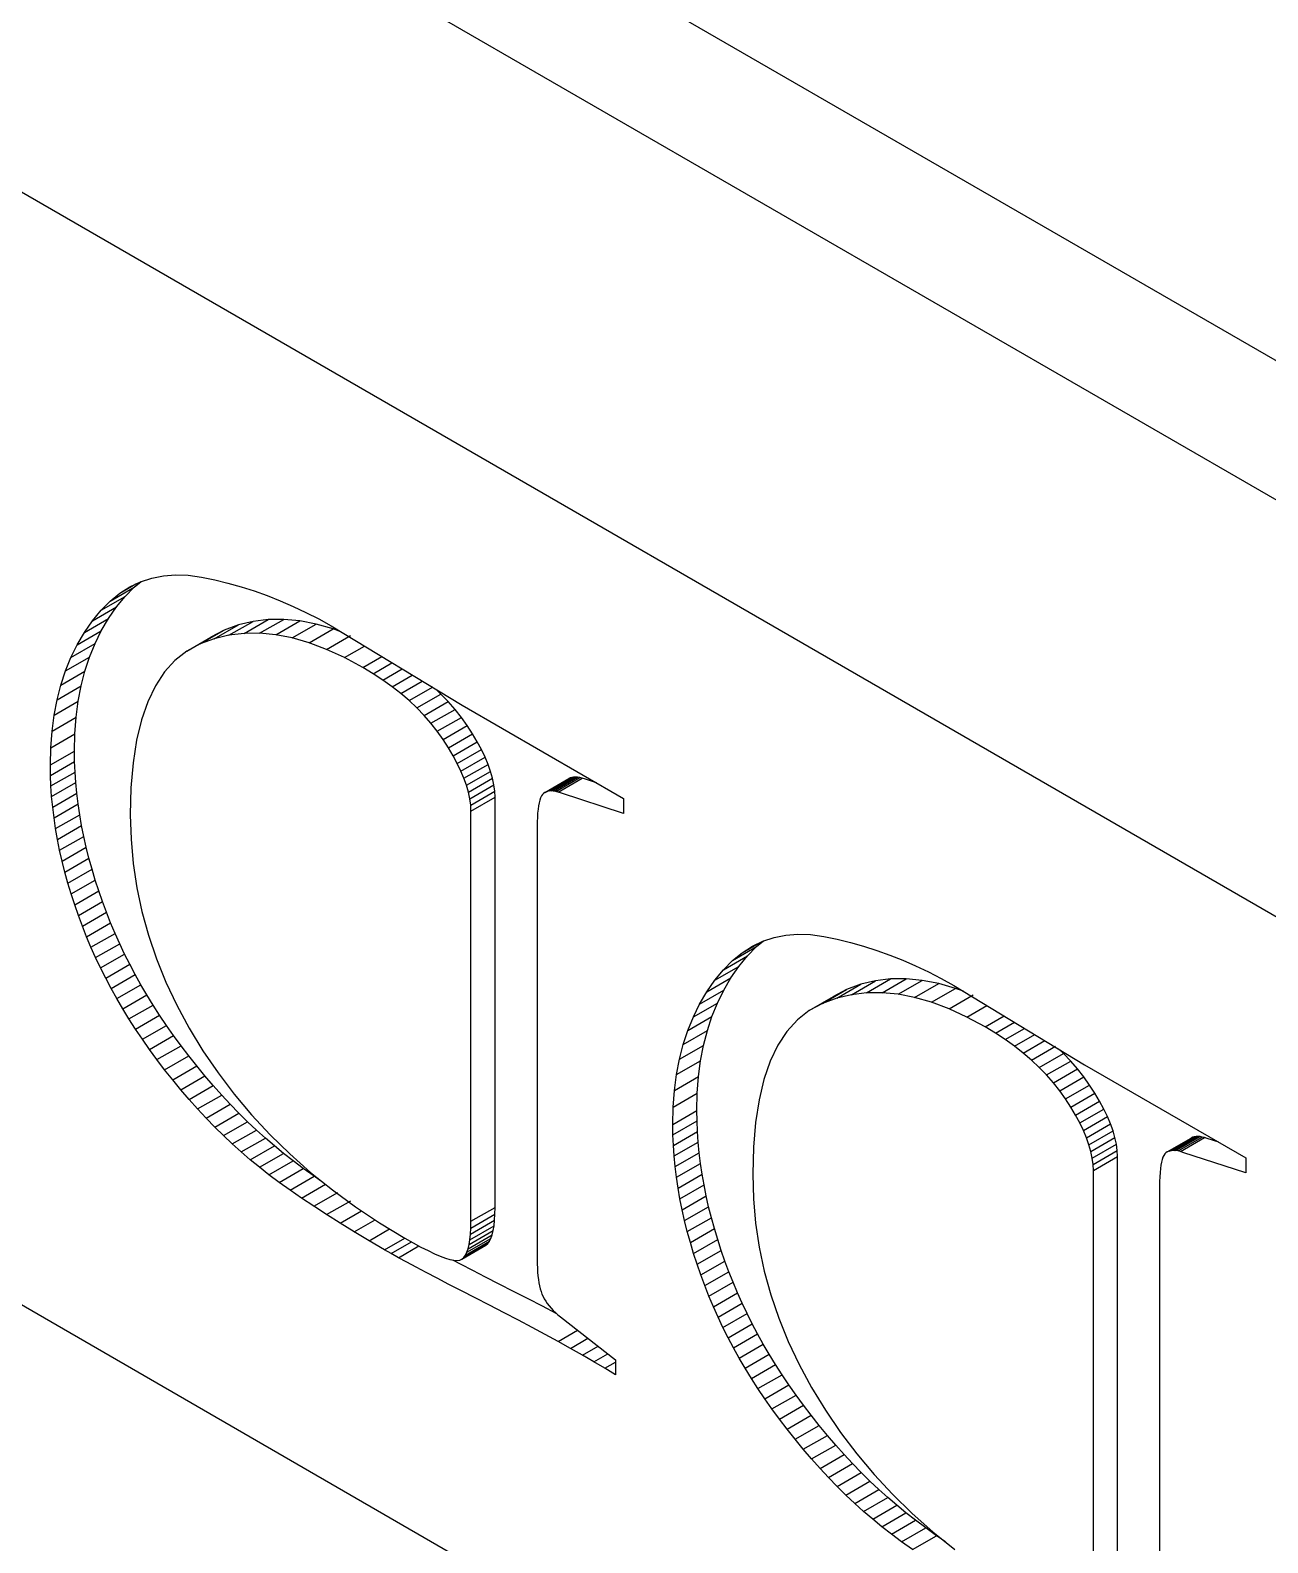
# Model space of a CAD drawing. Header units: millimetres. Extents: x -70 to 70, y -99 to 99.
# Drawn here: x 33.29 to 36.924, y -42.772 to -38.332 of the extents above; entities that cross this region are included whole.
import ezdxf

# ---------------------------------------------------------------- set-up
doc = ezdxf.new("R2010")
doc.units = ezdxf.units.MM
doc.layers.add('粗实线层', color=7, linetype='Continuous', lineweight=35)

msp = doc.modelspace()

# ---------------------------------------------------------------- linework, layer by layer
at = {"layer": '粗实线层', "color": 7, "lineweight": -3}
for p, q in [((30.9258, -35.825), (40.1182, -41.1323)), ((40.1182, -41.5405), (31.9865, -36.8457)), ((40.1182, -42.7653), (30.9258, -37.458)), ((33.553, -39.9843), (33.6, -39.9572)), ((33.5828, -39.9654), (33.6141, -39.9505)), ((33.5954, -39.9665), (33.6158, -39.9499)), ((33.6141, -39.9505), (33.6468, -39.9397)), ((33.6468, -39.9397), (33.681, -39.9329)), ((33.681, -39.9329), (33.7167, -39.9302)), ((33.7167, -39.9302), (33.7539, -39.9315)), ((33.7539, -39.9315), (33.7925, -39.9368)), ((33.7925, -39.9368), (33.8317, -39.9449)), ((33.8317, -39.9449), (33.8707, -39.9544)), ((33.8707, -39.9544), (33.9094, -39.9653)), ((33.4979, -40.0344), (33.5686, -39.9936)), ((33.5247, -40.0073), (33.5954, -39.9665)), ((33.5247, -40.0073), (33.553, -39.9843)), ((33.5432, -40.0247), (33.5686, -39.9936)), ((33.553, -39.9843), (33.5828, -39.9654)), ((33.5686, -39.9936), (33.5954, -39.9665)), ((33.9094, -39.9653), (33.948, -39.9776)), ((33.948, -39.9776), (33.9862, -39.9912)), ((33.9862, -39.9912), (34.0243, -40.0063)), ((33.4725, -40.0655), (33.5432, -40.0247)), ((33.4725, -40.0655), (33.4979, -40.0344)), ((33.4979, -40.0344), (33.5247, -40.0073)), ((33.5198, -40.0587), (33.5432, -40.0247)), ((34.0243, -40.0063), (34.0621, -40.0228)), ((34.0621, -40.0228), (34.0997, -40.0406)), ((34.0997, -40.0406), (34.137, -40.0599)), ((33.449, -40.0995), (33.5198, -40.0587)), ((33.449, -40.0995), (33.4725, -40.0655)), ((33.4988, -40.0946), (33.5198, -40.0587)), ((33.8306, -40.118), (33.9013, -40.0772)), ((33.9013, -40.0772), (33.8596, -40.0924)), ((33.8736, -40.1077), (33.9443, -40.0669)), ((33.9443, -40.0669), (33.9013, -40.0772)), ((33.918, -40.1024), (33.9887, -40.0615)), ((33.9887, -40.0615), (33.9443, -40.0669)), ((33.9637, -40.1019), (34.0344, -40.0611)), ((34.0344, -40.0611), (33.9887, -40.0615)), ((34.0108, -40.1064), (34.0815, -40.0655)), ((34.0815, -40.0655), (34.0344, -40.0611)), ((34.0593, -40.1157), (34.13, -40.0749)), ((34.13, -40.0749), (34.0815, -40.0655)), ((34.1091, -40.13), (34.1798, -40.0892)), ((34.1798, -40.0892), (34.13, -40.0749)), ((34.137, -40.0599), (34.1741, -40.0805)), ((34.1741, -40.0805), (34.5581, -40.3132)), ((34.2024, -40.0977), (34.1798, -40.0892)), ((33.4096, -40.1731), (33.4803, -40.1323)), ((33.4096, -40.1731), (33.4281, -40.1354)), ((33.4281, -40.1354), (33.4988, -40.0946)), ((33.4281, -40.1354), (33.449, -40.0995)), ((33.4643, -40.1718), (33.4803, -40.1323)), ((33.4803, -40.1323), (33.4988, -40.0946)), ((33.7499, -40.1541), (33.8207, -40.1133)), ((33.7889, -40.1332), (33.7499, -40.1541)), ((33.7889, -40.1332), (33.8596, -40.0924)), ((33.8306, -40.118), (33.7889, -40.1332)), ((33.8596, -40.0924), (33.8207, -40.1133)), ((33.8736, -40.1077), (33.8306, -40.118)), ((33.918, -40.1024), (33.8736, -40.1077)), ((33.9637, -40.1019), (33.918, -40.1024)), ((34.0108, -40.1064), (33.9637, -40.1019)), ((34.0593, -40.1157), (34.0108, -40.1064)), ((34.1091, -40.13), (34.0593, -40.1157)), ((34.1602, -40.1492), (34.1091, -40.13)), ((34.1602, -40.1492), (34.2309, -40.1084)), ((33.3936, -40.2126), (33.4643, -40.1718)), ((33.3936, -40.2126), (33.4096, -40.1731)), ((33.4507, -40.2132), (33.4643, -40.1718)), ((33.7499, -40.1541), (33.7151, -40.1815)), ((34.2127, -40.1733), (34.1602, -40.1492)), ((34.2127, -40.1733), (34.2713, -40.1394)), ((34.2665, -40.2023), (34.2127, -40.1733)), ((34.2665, -40.2023), (34.3221, -40.1702)), ((33.38, -40.254), (33.3936, -40.2126)), ((33.38, -40.254), (33.4507, -40.2132)), ((33.4396, -40.2564), (33.4507, -40.2132)), ((33.6843, -40.2154), (33.6577, -40.2558)), ((33.7151, -40.1815), (33.6843, -40.2154)), ((34.2966, -40.2205), (34.2665, -40.2023)), ((34.2966, -40.2205), (34.3521, -40.1884)), ((34.3253, -40.2393), (34.2966, -40.2205)), ((34.3253, -40.2393), (34.382, -40.2065)), ((34.3525, -40.2587), (34.4117, -40.2245)), ((40.9667, -46.5211), (30.0773, -40.2341)), ((33.3689, -40.2972), (33.38, -40.254)), ((33.3689, -40.2972), (33.4396, -40.2564)), ((33.431, -40.3014), (33.4396, -40.2564)), ((33.6577, -40.2558), (33.6351, -40.3027)), ((34.3525, -40.2587), (34.3253, -40.2393)), ((34.3782, -40.2788), (34.3525, -40.2587)), ((34.3782, -40.2788), (34.4413, -40.2424)), ((34.4025, -40.2997), (34.4732, -40.2588)), ((34.4961, -40.2803), (34.482, -40.2671)), ((33.3603, -40.3422), (33.3689, -40.2972)), ((33.3603, -40.3422), (33.431, -40.3014)), ((33.4249, -40.3483), (33.431, -40.3014)), ((33.6351, -40.3027), (33.6167, -40.3561)), ((34.4025, -40.2997), (34.3782, -40.2788)), ((34.4254, -40.3211), (34.4025, -40.2997)), ((34.4254, -40.3211), (34.4961, -40.2803)), ((34.4468, -40.3433), (34.5175, -40.3025)), ((34.5175, -40.3025), (34.4961, -40.2803)), ((34.5375, -40.3253), (34.5175, -40.3025)), ((34.5581, -40.3132), (35.0322, -40.5869)), ((33.3541, -40.3891), (33.3603, -40.3422)), ((33.3541, -40.3891), (33.4249, -40.3483)), ((33.4211, -40.397), (33.4249, -40.3483)), ((33.6167, -40.3561), (33.6023, -40.4161)), ((34.4468, -40.3433), (34.4254, -40.3211)), ((34.4668, -40.3661), (34.4468, -40.3433)), ((34.4668, -40.3661), (34.5375, -40.3253)), ((34.4853, -40.3896), (34.556, -40.3488)), ((34.556, -40.3488), (34.5375, -40.3253)), ((34.5731, -40.3729), (34.556, -40.3488)), ((33.3504, -40.4378), (33.3541, -40.3891)), ((33.3504, -40.4378), (33.4211, -40.397)), ((33.4199, -40.4475), (33.4211, -40.397)), ((34.4853, -40.3896), (34.4668, -40.3661)), ((34.5024, -40.4138), (34.4853, -40.3896)), ((34.5024, -40.4138), (34.5731, -40.3729)), ((34.5179, -40.4379), (34.5886, -40.3971)), ((34.5886, -40.3971), (34.5731, -40.3729)), ((34.6025, -40.4205), (34.5886, -40.3971)), ((33.3492, -40.4884), (33.3504, -40.4378)), ((33.6023, -40.4161), (33.5921, -40.4825)), ((34.5179, -40.4379), (34.5024, -40.4138)), ((34.5318, -40.4614), (34.5179, -40.4379)), ((34.5318, -40.4614), (34.6025, -40.4205)), ((34.5441, -40.4841), (34.6148, -40.4433)), ((34.6148, -40.4433), (34.6025, -40.4205)), ((34.6254, -40.4653), (34.6148, -40.4433)), ((33.3492, -40.4884), (33.4199, -40.4475)), ((33.3496, -40.5191), (33.3492, -40.4884)), ((33.3496, -40.5191), (33.4203, -40.4783)), ((33.4203, -40.4783), (33.4199, -40.4475)), ((33.4216, -40.5092), (33.4203, -40.4783)), ((33.5921, -40.4825), (33.5859, -40.5554)), ((34.5441, -40.4841), (34.5318, -40.4614)), ((34.5547, -40.5062), (34.5441, -40.4841)), ((34.5547, -40.5062), (34.6254, -40.4653)), ((34.5637, -40.5275), (34.6344, -40.4867)), ((34.6344, -40.4867), (34.6254, -40.4653)), ((34.6418, -40.5073), (34.6344, -40.4867)), ((33.3509, -40.55), (33.3496, -40.5191)), ((33.3509, -40.55), (33.4216, -40.5092)), ((33.4238, -40.5402), (33.4216, -40.5092)), ((34.5637, -40.5275), (34.5547, -40.5062)), ((34.5711, -40.5482), (34.5637, -40.5275)), ((34.5711, -40.5482), (34.6418, -40.5073)), ((34.5768, -40.5681), (34.6475, -40.5273)), ((34.6475, -40.5273), (34.6418, -40.5073)), ((34.6516, -40.5466), (34.6475, -40.5273)), ((34.801, -40.5691), (34.8717, -40.5283)), ((34.8052, -40.5671), (34.8759, -40.5262)), ((34.8099, -40.5656), (34.8806, -40.5248)), ((34.815, -40.5648), (34.8857, -40.524)), ((34.8205, -40.5647), (34.8912, -40.5238)), ((34.8265, -40.5651), (34.8973, -40.5243)), ((34.833, -40.5663), (34.9037, -40.5254)), ((34.8399, -40.568), (34.9106, -40.5272)), ((34.8759, -40.5262), (34.8717, -40.5283)), ((34.8806, -40.5248), (34.8759, -40.5262)), ((34.8857, -40.524), (34.8806, -40.5248)), ((34.8912, -40.5238), (34.8857, -40.524)), ((34.8973, -40.5243), (34.8912, -40.5238)), ((34.9037, -40.5254), (34.8973, -40.5243)), ((34.9106, -40.5272), (34.9037, -40.5254)), ((34.918, -40.5296), (34.9106, -40.5272)), ((34.9524, -40.5409), (34.918, -40.5296)), ((33.353, -40.581), (33.3509, -40.55)), ((33.353, -40.581), (33.4238, -40.5402)), ((33.356, -40.6123), (33.4267, -40.5714)), ((33.4267, -40.5714), (33.4238, -40.5402)), ((33.4306, -40.6029), (33.4267, -40.5714)), ((33.5859, -40.5554), (33.5839, -40.6348)), ((34.5768, -40.5681), (34.5711, -40.5482)), ((34.5809, -40.5874), (34.5768, -40.5681)), ((34.5809, -40.5874), (34.6516, -40.5466)), ((34.5833, -40.606), (34.654, -40.5651)), ((34.654, -40.5651), (34.6516, -40.5466)), ((34.6549, -40.583), (34.654, -40.5651)), ((34.791, -40.5795), (34.7884, -40.585)), ((34.7939, -40.5752), (34.791, -40.5795)), ((34.7972, -40.5719), (34.7939, -40.5752)), ((34.801, -40.5691), (34.7972, -40.5719)), ((34.8052, -40.5671), (34.801, -40.5691)), ((34.8099, -40.5656), (34.8052, -40.5671)), ((34.815, -40.5648), (34.8099, -40.5656)), ((34.8205, -40.5647), (34.815, -40.5648)), ((34.8265, -40.5651), (34.8205, -40.5647)), ((34.833, -40.5663), (34.8265, -40.5651)), ((34.8399, -40.568), (34.833, -40.5663)), ((34.8473, -40.5705), (34.8399, -40.568)), ((35.0322, -40.6307), (34.8473, -40.5705)), ((33.356, -40.6123), (33.353, -40.581)), ((33.3599, -40.6437), (33.356, -40.6123)), ((33.3599, -40.6437), (33.4306, -40.6029)), ((33.4353, -40.6344), (33.4306, -40.6029)), ((34.5833, -40.606), (34.5809, -40.5874)), ((34.5842, -40.6238), (34.5833, -40.606)), ((34.5842, -40.6238), (34.6549, -40.583)), ((34.5842, -41.8281), (34.5842, -40.6238)), ((34.6549, -41.7873), (34.6549, -40.583)), ((34.781, -40.6184), (34.7799, -40.6296)), ((34.7824, -40.6083), (34.781, -40.6184)), ((34.7841, -40.5993), (34.7824, -40.6083)), ((34.7861, -40.5916), (34.7841, -40.5993)), ((34.7884, -40.585), (34.7861, -40.5916)), ((35.0322, -40.5869), (35.0322, -40.6307)), ((33.3646, -40.6752), (33.3599, -40.6437)), ((33.3646, -40.6752), (33.4353, -40.6344)), ((33.3701, -40.7069), (33.4408, -40.6661)), ((33.4408, -40.6661), (33.4353, -40.6344)), ((33.4472, -40.698), (33.4408, -40.6661)), ((33.5839, -40.6348), (33.586, -40.7067)), ((34.7787, -40.6556), (34.7785, -40.6704)), ((34.7791, -40.642), (34.7787, -40.6556)), ((34.7799, -40.6296), (34.7791, -40.642)), ((33.3701, -40.7069), (33.3646, -40.6752)), ((33.3765, -40.7388), (33.3701, -40.7069)), ((33.3765, -40.7388), (33.4472, -40.698)), ((33.4545, -40.7301), (33.4472, -40.698)), ((33.586, -40.7067), (33.5924, -40.7781)), ((34.7785, -40.6704), (34.7785, -41.9403)), ((33.3838, -40.7709), (33.3765, -40.7388)), ((33.3838, -40.7709), (33.4545, -40.7301)), ((33.4626, -40.7623), (33.4545, -40.7301)), ((33.3919, -40.8031), (33.3838, -40.7709)), ((33.3919, -40.8031), (33.4626, -40.7623)), ((33.4007, -40.8353), (33.4715, -40.7945)), ((33.4715, -40.7945), (33.4626, -40.7623)), ((33.481, -40.8264), (33.4715, -40.7945)), ((33.5924, -40.7781), (33.6031, -40.8488)), ((33.4007, -40.8353), (33.3919, -40.8031)), ((33.4103, -40.8672), (33.4007, -40.8353)), ((33.4103, -40.8672), (33.481, -40.8264)), ((33.4913, -40.8581), (33.481, -40.8264)), ((33.4206, -40.8989), (33.4103, -40.8672)), ((33.4206, -40.8989), (33.4913, -40.8581)), ((33.4315, -40.9304), (33.5022, -40.8896)), ((33.5022, -40.8896), (33.4913, -40.8581)), ((33.5138, -40.9209), (33.5022, -40.8896)), ((33.6031, -40.8488), (33.618, -40.919)), ((33.4315, -40.9304), (33.4206, -40.8989)), ((33.4431, -40.9617), (33.4315, -40.9304)), ((33.4431, -40.9617), (33.5138, -40.9209)), ((33.5262, -40.9519), (33.5138, -40.9209)), ((33.618, -40.919), (33.6372, -40.9885)), ((33.4554, -40.9927), (33.4431, -40.9617)), ((33.4554, -40.9927), (33.5262, -40.9519)), ((33.5392, -40.9827), (33.5262, -40.9519)), ((33.4685, -41.0235), (33.4554, -40.9927)), ((33.4685, -41.0235), (33.5392, -40.9827)), ((33.4821, -41.054), (33.4685, -41.0235)), ((33.4821, -41.054), (33.5528, -41.0132)), ((33.5528, -41.0132), (33.5392, -40.9827)), ((33.5672, -41.0435), (33.5528, -41.0132)), ((33.6372, -40.9885), (33.6607, -41.0575)), ((35.3523, -41.0625), (35.423, -41.0216)), ((35.3806, -41.0395), (35.4276, -41.0124)), ((35.3806, -41.0395), (35.4104, -41.0205)), ((35.3961, -41.0487), (35.423, -41.0216)), ((35.4104, -41.0205), (35.4416, -41.0057)), ((35.423, -41.0216), (35.4434, -41.0051)), ((35.4416, -41.0057), (35.4744, -40.9948)), ((35.4744, -40.9948), (35.5086, -40.988)), ((35.5086, -40.988), (35.5442, -40.9853)), ((35.5442, -40.9853), (35.5814, -40.9866)), ((35.5814, -40.9866), (35.62, -40.992)), ((35.62, -40.992), (35.6592, -41.0001)), ((35.6592, -41.0001), (35.6982, -41.0095)), ((35.6982, -41.0095), (35.737, -41.0204)), ((35.737, -41.0204), (35.7755, -41.0327)), ((33.4965, -41.0844), (33.4821, -41.054)), ((33.4965, -41.0844), (33.5672, -41.0435)), ((33.5823, -41.0736), (33.5672, -41.0435)), ((33.6607, -41.0575), (33.6884, -41.1258)), ((35.3254, -41.0895), (35.3961, -41.0487)), ((35.3254, -41.0895), (35.3523, -41.0625)), ((35.3523, -41.0625), (35.3806, -41.0395)), ((35.3707, -41.0798), (35.3961, -41.0487)), ((35.7755, -41.0327), (35.8138, -41.0464)), ((35.8138, -41.0464), (35.8518, -41.0614)), ((35.8518, -41.0614), (35.8896, -41.0779)), ((33.5116, -41.1144), (33.4965, -41.0844)), ((33.5116, -41.1144), (33.5823, -41.0736)), ((33.5274, -41.1444), (33.5981, -41.1036)), ((33.5981, -41.1036), (33.5823, -41.0736)), ((33.6148, -41.1335), (33.5981, -41.1036)), ((35.3, -41.1206), (35.3707, -41.0798)), ((35.3, -41.1206), (35.3254, -41.0895)), ((35.3473, -41.1138), (35.3707, -41.0798)), ((35.8896, -41.0779), (35.9272, -41.0958)), ((35.9272, -41.0958), (35.9645, -41.115)), ((33.5274, -41.1444), (33.5116, -41.1144)), ((33.5441, -41.1743), (33.5274, -41.1444)), ((33.5441, -41.1743), (33.6148, -41.1335)), ((33.6323, -41.1634), (33.6148, -41.1335)), ((33.6884, -41.1258), (33.7204, -41.1936)), ((35.2556, -41.1905), (35.3263, -41.1497)), ((35.2556, -41.1905), (35.2766, -41.1546)), ((35.2766, -41.1546), (35.3473, -41.1138)), ((35.2766, -41.1546), (35.3, -41.1206)), ((35.3079, -41.1874), (35.3263, -41.1497)), ((35.3263, -41.1497), (35.3473, -41.1138)), ((35.6164, -41.1883), (35.6872, -41.1475)), ((35.6872, -41.1475), (35.6482, -41.1684)), ((35.6581, -41.1731), (35.7288, -41.1323)), ((35.7288, -41.1323), (35.6872, -41.1475)), ((35.7012, -41.1629), (35.7719, -41.122)), ((35.7455, -41.1575), (35.7012, -41.1629)), ((35.7719, -41.122), (35.7288, -41.1323)), ((35.7455, -41.1575), (35.8163, -41.1167)), ((35.7913, -41.157), (35.7455, -41.1575)), ((35.8163, -41.1167), (35.7719, -41.122)), ((35.7913, -41.157), (35.862, -41.1162)), ((35.8384, -41.1615), (35.7913, -41.157)), ((35.862, -41.1162), (35.8163, -41.1167)), ((35.8384, -41.1615), (35.9091, -41.1207)), ((35.9091, -41.1207), (35.862, -41.1162)), ((35.8868, -41.1709), (35.9575, -41.13)), ((35.9575, -41.13), (35.9091, -41.1207)), ((35.9366, -41.1851), (36.0073, -41.1443)), ((36.0073, -41.1443), (35.9575, -41.13)), ((35.9645, -41.115), (36.0016, -41.1357)), ((36.0016, -41.1357), (36.3856, -41.3683)), ((36.0299, -41.1528), (36.0073, -41.1443)), ((33.5616, -41.2042), (33.5441, -41.1743)), ((33.5616, -41.2042), (33.6323, -41.1634)), ((33.58, -41.2341), (33.6507, -41.1933)), ((33.6507, -41.1933), (33.6323, -41.1634)), ((33.67, -41.2231), (33.6507, -41.1933)), ((33.7204, -41.1936), (33.7567, -41.2607)), ((35.2371, -41.2282), (35.3079, -41.1874)), ((35.2371, -41.2282), (35.2556, -41.1905)), ((35.2918, -41.2269), (35.3079, -41.1874)), ((35.5775, -41.2093), (35.6482, -41.1684)), ((35.6164, -41.1883), (35.5775, -41.2093)), ((35.6581, -41.1731), (35.6164, -41.1883)), ((35.7012, -41.1629), (35.6581, -41.1731)), ((35.8868, -41.1709), (35.8384, -41.1615)), ((35.9366, -41.1851), (35.8868, -41.1709)), ((35.9878, -41.2043), (35.9366, -41.1851)), ((35.9878, -41.2043), (36.0585, -41.1635)), ((36.0402, -41.2284), (36.0989, -41.1946)), ((33.58, -41.2341), (33.5616, -41.2042)), ((33.5993, -41.264), (33.58, -41.2341)), ((33.5993, -41.264), (33.67, -41.2231)), ((33.6901, -41.253), (33.67, -41.2231)), ((35.2211, -41.2678), (35.2918, -41.2269)), ((35.2211, -41.2678), (35.2371, -41.2282)), ((35.2783, -41.2683), (35.2918, -41.2269)), ((35.5426, -41.2367), (35.5119, -41.2706)), ((35.5775, -41.2093), (35.5426, -41.2367)), ((36.0402, -41.2284), (35.9878, -41.2043)), ((36.0941, -41.2575), (36.0402, -41.2284)), ((36.0941, -41.2575), (36.1497, -41.2253)), ((36.1242, -41.2756), (36.1797, -41.2435)), ((33.6194, -41.2938), (33.5993, -41.264)), ((33.6194, -41.2938), (33.6901, -41.253)), ((33.6403, -41.3236), (33.711, -41.2828)), ((33.711, -41.2828), (33.6901, -41.253)), ((33.7329, -41.3125), (33.711, -41.2828)), ((33.7567, -41.2607), (33.7972, -41.3272)), ((35.2076, -41.3091), (35.2211, -41.2678)), ((35.2076, -41.3091), (35.2783, -41.2683)), ((35.2672, -41.3115), (35.2783, -41.2683)), ((35.5119, -41.2706), (35.4852, -41.311)), ((36.1242, -41.2756), (36.0941, -41.2575)), ((36.1528, -41.2944), (36.1242, -41.2756)), ((36.1528, -41.2944), (36.2096, -41.2616)), ((36.18, -41.3139), (36.2393, -41.2796)), ((33.6403, -41.3236), (33.6194, -41.2938)), ((33.6621, -41.3533), (33.6403, -41.3236)), ((33.6621, -41.3533), (33.7329, -41.3125)), ((33.7555, -41.3422), (33.7329, -41.3125)), ((33.7972, -41.3272), (33.8415, -41.3924)), ((35.1965, -41.3523), (35.2076, -41.3091)), ((35.1965, -41.3523), (35.2672, -41.3115)), ((35.2586, -41.3565), (35.2672, -41.3115)), ((35.4852, -41.311), (35.4627, -41.3579)), ((36.18, -41.3139), (36.1528, -41.2944)), ((36.2058, -41.334), (36.18, -41.3139)), ((36.2058, -41.334), (36.2689, -41.2976)), ((36.2301, -41.3548), (36.2058, -41.334)), ((36.2301, -41.3548), (36.3008, -41.314)), ((36.3236, -41.3354), (36.3096, -41.3222)), ((33.6848, -41.3831), (33.6621, -41.3533)), ((33.6848, -41.3831), (33.7555, -41.3422)), ((33.7083, -41.4128), (33.779, -41.372)), ((33.779, -41.372), (33.7555, -41.3422)), ((33.8031, -41.4013), (33.779, -41.372)), ((35.1878, -41.3974), (35.1965, -41.3523)), ((35.1878, -41.3974), (35.2586, -41.3565)), ((35.2524, -41.4034), (35.2586, -41.3565)), ((35.4627, -41.3579), (35.4442, -41.4113)), ((36.2529, -41.3763), (36.2301, -41.3548)), ((36.2529, -41.3763), (36.3236, -41.3354)), ((36.2744, -41.3984), (36.2529, -41.3763)), ((36.2744, -41.3984), (36.3451, -41.3576)), ((36.3451, -41.3576), (36.3236, -41.3354)), ((36.365, -41.3804), (36.3451, -41.3576)), ((36.3856, -41.3683), (36.8597, -41.642)), ((33.7083, -41.4128), (33.6848, -41.3831)), ((33.7324, -41.4421), (33.7083, -41.4128)), ((33.7324, -41.4421), (33.8031, -41.4013)), ((33.8275, -41.4297), (33.8031, -41.4013)), ((33.8415, -41.3924), (33.8892, -41.4552)), ((35.1817, -41.4442), (35.1878, -41.3974)), ((35.1817, -41.4442), (35.2524, -41.4034)), ((35.2487, -41.4521), (35.2524, -41.4034)), ((35.4442, -41.4113), (35.4299, -41.4712)), ((36.2943, -41.4212), (36.2744, -41.3984)), ((36.2943, -41.4212), (36.365, -41.3804)), ((36.3129, -41.4447), (36.2943, -41.4212)), ((36.3129, -41.4447), (36.3836, -41.4039)), ((36.3836, -41.4039), (36.365, -41.3804)), ((36.4006, -41.4281), (36.3836, -41.4039)), ((33.7568, -41.4706), (33.7324, -41.4421)), ((33.7568, -41.4706), (33.8275, -41.4297)), ((33.7815, -41.4982), (33.8522, -41.4574)), ((33.8522, -41.4574), (33.8275, -41.4297)), ((33.8772, -41.4843), (33.8522, -41.4574)), ((33.8892, -41.4552), (33.9401, -41.5159)), ((35.178, -41.4929), (35.1817, -41.4442)), ((35.178, -41.4929), (35.2487, -41.4521)), ((35.2475, -41.5027), (35.2487, -41.4521)), ((36.3299, -41.4689), (36.3129, -41.4447)), ((36.3299, -41.4689), (36.4006, -41.4281)), ((36.3455, -41.493), (36.4162, -41.4522)), ((36.4162, -41.4522), (36.4006, -41.4281)), ((36.4301, -41.4757), (36.4162, -41.4522)), ((33.7815, -41.4982), (33.7568, -41.4706)), ((33.8065, -41.5251), (33.7815, -41.4982)), ((33.8065, -41.5251), (33.8772, -41.4843)), ((33.8319, -41.5512), (33.9026, -41.5104)), ((33.9026, -41.5104), (33.8772, -41.4843)), ((33.9282, -41.5356), (33.9026, -41.5104)), ((35.1767, -41.5435), (35.178, -41.4929)), ((35.1767, -41.5435), (35.2475, -41.5027)), ((35.2479, -41.5334), (35.2475, -41.5027)), ((35.4299, -41.4712), (35.4196, -41.5376)), ((36.3455, -41.493), (36.3299, -41.4689)), ((36.3594, -41.5165), (36.3455, -41.493)), ((36.3594, -41.5165), (36.4301, -41.4757)), ((36.3716, -41.5392), (36.4423, -41.4984)), ((36.4423, -41.4984), (36.4301, -41.4757)), ((36.453, -41.5205), (36.4423, -41.4984)), ((33.8319, -41.5512), (33.8065, -41.5251)), ((33.8575, -41.5764), (33.8319, -41.5512)), ((33.8575, -41.5764), (33.9282, -41.5356)), ((33.9542, -41.5601), (33.9282, -41.5356)), ((33.9401, -41.5159), (33.9944, -41.5742)), ((35.1772, -41.5742), (35.1767, -41.5435)), ((35.1772, -41.5742), (35.2479, -41.5334)), ((35.2492, -41.5643), (35.2479, -41.5334)), ((35.4196, -41.5376), (35.4135, -41.6105)), ((36.3716, -41.5392), (36.3594, -41.5165)), ((36.3823, -41.5613), (36.3716, -41.5392)), ((36.3823, -41.5613), (36.453, -41.5205)), ((36.3913, -41.5826), (36.462, -41.5418)), ((36.462, -41.5418), (36.453, -41.5205)), ((36.4693, -41.5625), (36.462, -41.5418)), ((33.8834, -41.6009), (33.8575, -41.5764)), ((33.8834, -41.6009), (33.9542, -41.5601)), ((33.9097, -41.6245), (33.8834, -41.6009)), ((33.9097, -41.6245), (33.9804, -41.5837)), ((33.9804, -41.5837), (33.9542, -41.5601)), ((34.007, -41.6065), (33.9804, -41.5837)), ((33.9944, -41.5742), (34.052, -41.6304)), ((35.1785, -41.6051), (35.1772, -41.5742)), ((35.1785, -41.6051), (35.2492, -41.5643)), ((35.1806, -41.6362), (35.2513, -41.5954)), ((35.2513, -41.5954), (35.2492, -41.5643)), ((35.2543, -41.6266), (35.2513, -41.5954)), ((36.3913, -41.5826), (36.3823, -41.5613)), ((36.3986, -41.6033), (36.3913, -41.5826)), ((36.3986, -41.6033), (36.4693, -41.5625)), ((36.4043, -41.6233), (36.4751, -41.5825)), ((36.4751, -41.5825), (36.4693, -41.5625)), ((36.4791, -41.6017), (36.4751, -41.5825)), ((36.6285, -41.6243), (36.6993, -41.5835)), ((36.6328, -41.6222), (36.7035, -41.5814)), ((36.6374, -41.6208), (36.7081, -41.5799)), ((36.6425, -41.6199), (36.7132, -41.5791)), ((36.6481, -41.6198), (36.7188, -41.579)), ((36.6541, -41.6203), (36.7248, -41.5794)), ((36.6605, -41.6214), (36.7313, -41.5806)), ((36.6675, -41.6232), (36.7382, -41.5823)), ((36.7035, -41.5814), (36.6993, -41.5835)), ((36.7081, -41.5799), (36.7035, -41.5814)), ((36.7132, -41.5791), (36.7081, -41.5799)), ((36.7188, -41.579), (36.7132, -41.5791)), ((36.7248, -41.5794), (36.7188, -41.579)), ((36.7313, -41.5806), (36.7248, -41.5794)), ((36.7382, -41.5823), (36.7313, -41.5806)), ((36.7455, -41.5848), (36.7382, -41.5823)), ((36.78, -41.596), (36.7455, -41.5848)), ((33.9363, -41.6474), (33.9097, -41.6245)), ((33.9363, -41.6474), (34.007, -41.6065)), ((33.9631, -41.6694), (34.0338, -41.6286)), ((34.0338, -41.6286), (34.007, -41.6065)), ((34.0618, -41.6504), (34.0338, -41.6286)), ((34.052, -41.6304), (34.1129, -41.6843)), ((35.1806, -41.6362), (35.1785, -41.6051)), ((35.1836, -41.6674), (35.1806, -41.6362)), ((35.1836, -41.6674), (35.2543, -41.6266)), ((35.2581, -41.658), (35.2543, -41.6266)), ((35.4135, -41.6105), (35.4114, -41.6899)), ((36.4043, -41.6233), (36.3986, -41.6033)), ((36.4084, -41.6425), (36.4043, -41.6233)), ((36.4084, -41.6425), (36.4791, -41.6017)), ((36.4109, -41.6611), (36.4084, -41.6425)), ((36.4109, -41.6611), (36.4816, -41.6203)), ((36.4117, -41.679), (36.4824, -41.6381)), ((36.4816, -41.6203), (36.4791, -41.6017)), ((36.4824, -41.6381), (36.4816, -41.6203)), ((36.4824, -42.8424), (36.4824, -41.6381)), ((36.6159, -41.6401), (36.6136, -41.6467)), ((36.6186, -41.6347), (36.6159, -41.6401)), ((36.6215, -41.6304), (36.6186, -41.6347)), ((36.6248, -41.627), (36.6215, -41.6304)), ((36.6285, -41.6243), (36.6248, -41.627)), ((36.6328, -41.6222), (36.6285, -41.6243)), ((36.6374, -41.6208), (36.6328, -41.6222)), ((36.6425, -41.6199), (36.6374, -41.6208)), ((36.6481, -41.6198), (36.6425, -41.6199)), ((36.6541, -41.6203), (36.6481, -41.6198)), ((36.6605, -41.6214), (36.6541, -41.6203)), ((36.6675, -41.6232), (36.6605, -41.6214)), ((36.6748, -41.6256), (36.6675, -41.6232)), ((36.8597, -41.6858), (36.6748, -41.6256)), ((36.8597, -41.642), (36.8597, -41.6858)), ((33.9631, -41.6694), (33.9363, -41.6474)), ((33.9911, -41.6913), (33.9631, -41.6694)), ((33.9911, -41.6913), (34.0618, -41.6504)), ((34.0211, -41.7137), (34.0918, -41.6728)), ((34.0918, -41.6728), (34.0618, -41.6504)), ((34.1236, -41.6958), (34.0918, -41.6728)), ((34.1129, -41.6843), (34.1772, -41.7359)), ((35.1874, -41.6988), (35.1836, -41.6674)), ((35.1874, -41.6988), (35.2581, -41.658)), ((35.1921, -41.7304), (35.2628, -41.6895)), ((35.2628, -41.6895), (35.2581, -41.658)), ((35.2684, -41.7213), (35.2628, -41.6895)), ((35.4114, -41.6899), (35.4135, -41.7619)), ((36.4117, -41.679), (36.4109, -41.6611)), ((36.4117, -42.8833), (36.4117, -41.679)), ((36.6075, -41.6847), (36.6067, -41.6972)), ((36.6085, -41.6735), (36.6075, -41.6847)), ((36.6099, -41.6634), (36.6085, -41.6735)), ((36.6116, -41.6545), (36.6099, -41.6634)), ((36.6136, -41.6467), (36.6116, -41.6545)), ((34.0211, -41.7137), (33.9911, -41.6913)), ((34.0529, -41.7366), (34.0211, -41.7137)), ((34.0529, -41.7366), (34.1236, -41.6958)), ((34.0868, -41.76), (34.1575, -41.7192)), ((34.1496, -41.7137), (34.1236, -41.6958)), ((35.1921, -41.7304), (35.1874, -41.6988)), ((35.1977, -41.7621), (35.1921, -41.7304)), ((35.1977, -41.7621), (35.2684, -41.7213)), ((35.2748, -41.7532), (35.2684, -41.7213)), ((36.6062, -41.7107), (36.6061, -41.7255)), ((36.6061, -41.7255), (36.6061, -42.9955)), ((36.6067, -41.6972), (36.6062, -41.7107)), ((34.0868, -41.76), (34.0529, -41.7366)), ((34.1225, -41.784), (34.0868, -41.76)), ((34.1225, -41.784), (34.1932, -41.7432)), ((34.1603, -41.8085), (34.231, -41.7676)), ((34.1772, -41.7359), (34.2447, -41.7853)), ((35.2041, -41.794), (35.1977, -41.7621)), ((35.2041, -41.794), (35.2748, -41.7532)), ((35.282, -41.7852), (35.2748, -41.7532)), ((35.4135, -41.7619), (35.4199, -41.8332)), ((34.1603, -41.8085), (34.1225, -41.784)), ((34.1999, -41.8335), (34.1603, -41.8085)), ((34.1999, -41.8335), (34.2627, -41.7972)), ((34.2447, -41.7853), (34.3156, -41.8325)), ((34.5838, -41.848), (34.6545, -41.8072)), ((34.5842, -41.8281), (34.6549, -41.7873)), ((34.6535, -41.8251), (34.6545, -41.8072)), ((34.6545, -41.8072), (34.6549, -41.7873)), ((35.2113, -41.826), (35.2041, -41.794)), ((35.2113, -41.826), (35.282, -41.7852)), ((35.2194, -41.8582), (35.2901, -41.8174)), ((35.2901, -41.8174), (35.282, -41.7852)), ((35.299, -41.8496), (35.2901, -41.8174)), ((34.2415, -41.859), (34.1999, -41.8335)), ((34.2415, -41.859), (34.3025, -41.8238)), ((34.285, -41.885), (34.2415, -41.859)), ((34.285, -41.885), (34.3451, -41.8504)), ((34.3156, -41.8325), (34.3898, -41.8774)), ((34.5759, -41.9085), (34.6466, -41.8677)), ((34.5788, -41.8962), (34.6496, -41.8554)), ((34.5812, -41.882), (34.6519, -41.8412)), ((34.5812, -41.882), (34.5828, -41.866)), ((34.5828, -41.866), (34.6535, -41.8251)), ((34.5828, -41.866), (34.5838, -41.848)), ((34.5838, -41.848), (34.5842, -41.8281)), ((34.6429, -41.8781), (34.6466, -41.8677)), ((34.6466, -41.8677), (34.6496, -41.8554)), ((34.6496, -41.8554), (34.6519, -41.8412)), ((34.6519, -41.8412), (34.6535, -41.8251)), ((35.2194, -41.8582), (35.2113, -41.826)), ((35.2283, -41.8904), (35.2194, -41.8582)), ((35.2283, -41.8904), (35.299, -41.8496)), ((35.3086, -41.8815), (35.299, -41.8496)), ((35.4199, -41.8332), (35.4306, -41.904)), ((34.3305, -41.9116), (34.285, -41.885)), ((34.3305, -41.9116), (34.3898, -41.8774)), ((34.3498, -41.9226), (34.3305, -41.9116)), ((34.3498, -41.9226), (34.4092, -41.8884)), ((34.3717, -41.9348), (34.4312, -41.9004)), ((34.3898, -41.8774), (34.4144, -41.8914)), ((34.4144, -41.8914), (34.4372, -41.9036)), ((34.4372, -41.9036), (34.4581, -41.9142)), ((34.5573, -41.9389), (34.628, -41.898)), ((34.5629, -41.9341), (34.6336, -41.8933)), ((34.5679, -41.9275), (34.6386, -41.8867)), ((34.5722, -41.9189), (34.6429, -41.8781)), ((34.5722, -41.9189), (34.5759, -41.9085)), ((34.5759, -41.9085), (34.5788, -41.8962)), ((34.5788, -41.8962), (34.5812, -41.882)), ((34.628, -41.898), (34.6336, -41.8933)), ((34.6336, -41.8933), (34.6386, -41.8867)), ((34.6386, -41.8867), (34.6429, -41.8781)), ((35.2379, -41.9224), (35.2283, -41.8904)), ((35.2379, -41.9224), (35.3086, -41.8815)), ((35.3188, -41.9133), (35.3086, -41.8815)), ((35.4306, -41.904), (35.4455, -41.9741)), ((34.3717, -41.9348), (34.3498, -41.9226)), ((34.3961, -41.9481), (34.3717, -41.9348)), ((34.4231, -41.9626), (34.3961, -41.9481)), ((34.4581, -41.9142), (34.477, -41.9232)), ((34.477, -41.9232), (34.4941, -41.9304)), ((34.4941, -41.9304), (34.5093, -41.936)), ((34.5093, -41.936), (34.5225, -41.94)), ((34.5225, -41.94), (34.5339, -41.9422)), ((34.5554, -41.9544), (34.5313, -41.9417)), ((34.5339, -41.9422), (34.5434, -41.9428)), ((34.5434, -41.9428), (34.551, -41.9417)), ((34.551, -41.9417), (34.5573, -41.9389)), ((34.5901, -41.9724), (34.5554, -41.9544)), ((34.5573, -41.9389), (34.5629, -41.9341)), ((34.5629, -41.9341), (34.5679, -41.9275)), ((34.5679, -41.9275), (34.5722, -41.9189)), ((34.7785, -41.9403), (34.7787, -41.9532)), ((34.7787, -41.9532), (34.7791, -41.9654)), ((35.2481, -41.9541), (35.2379, -41.9224)), ((35.2481, -41.9541), (35.3188, -41.9133)), ((35.259, -41.9856), (35.2481, -41.9541)), ((35.259, -41.9856), (35.3298, -41.9447)), ((35.3298, -41.9447), (35.3188, -41.9133)), ((35.3414, -41.976), (35.3298, -41.9447)), ((34.4526, -41.9783), (34.4231, -41.9626)), ((34.4847, -41.9952), (34.4526, -41.9783)), ((34.5194, -42.0133), (34.4847, -41.9952)), ((34.6273, -41.9917), (34.5901, -41.9724)), ((34.6671, -42.0121), (34.6273, -41.9917)), ((34.7791, -41.9654), (34.7798, -41.9771)), ((34.7798, -41.9771), (34.7808, -41.9881)), ((34.7808, -41.9881), (34.7821, -41.9985)), ((34.7821, -41.9985), (34.7837, -42.0083)), ((35.2707, -42.0168), (35.259, -41.9856)), ((35.2707, -42.0168), (35.3414, -41.976)), ((35.3537, -42.007), (35.3414, -41.976)), ((35.4455, -41.9741), (35.4647, -42.0437)), ((34.5566, -42.0325), (34.5194, -42.0133)), ((34.5963, -42.0529), (34.5566, -42.0325)), ((34.7094, -42.0336), (34.6671, -42.0121)), ((34.7523, -42.0556), (34.7094, -42.0336)), ((34.7837, -42.0083), (34.7855, -42.0176)), ((34.7855, -42.0176), (34.7876, -42.0262)), ((34.7876, -42.0262), (34.79, -42.0342)), ((34.79, -42.0342), (34.7927, -42.0416)), ((34.7927, -42.0416), (34.7959, -42.0487)), ((35.283, -42.0478), (35.2707, -42.0168)), ((35.283, -42.0478), (35.3537, -42.007)), ((35.296, -42.0786), (35.3667, -42.0378)), ((35.3667, -42.0378), (35.3537, -42.007)), ((35.3804, -42.0684), (35.3667, -42.0378)), ((35.4647, -42.0437), (35.4882, -42.1126)), ((34.6387, -42.0745), (34.5963, -42.0529)), ((34.6816, -42.0965), (34.6387, -42.0745)), ((34.794, -42.0773), (34.7523, -42.0556)), ((34.8342, -42.0985), (34.794, -42.0773)), ((34.7959, -42.0487), (34.7995, -42.0557)), ((34.7995, -42.0557), (34.8036, -42.0626)), ((34.8036, -42.0626), (34.8083, -42.0694)), ((34.8083, -42.0694), (34.8135, -42.0762)), ((34.8135, -42.0762), (34.8192, -42.0828)), ((34.8192, -42.0828), (34.8254, -42.0894)), ((34.8254, -42.0894), (34.8322, -42.0959)), ((35.296, -42.0786), (35.283, -42.0478)), ((35.3097, -42.1092), (35.296, -42.0786)), ((35.3097, -42.1092), (35.3804, -42.0684)), ((35.3948, -42.0987), (35.3804, -42.0684)), ((34.7233, -42.1181), (34.6816, -42.0965)), ((34.7635, -42.1394), (34.7233, -42.1181)), ((34.8322, -42.0959), (34.8395, -42.1023)), ((34.8395, -42.1023), (34.8473, -42.1087)), ((34.8473, -42.1087), (35.0085, -42.2346)), ((35.3241, -42.1395), (35.3097, -42.1092)), ((35.3241, -42.1395), (35.3948, -42.0987)), ((35.3391, -42.1696), (35.4098, -42.1287)), ((35.4098, -42.1287), (35.3948, -42.0987)), ((35.4257, -42.1587), (35.4098, -42.1287)), ((35.4882, -42.1126), (35.516, -42.181)), ((34.8025, -42.1603), (34.7635, -42.1394)), ((34.8402, -42.1809), (34.8025, -42.1603)), ((34.8402, -42.1809), (34.8974, -42.1478)), ((34.8765, -42.2011), (34.9277, -42.1715)), ((35.3391, -42.1696), (35.3241, -42.1395)), ((35.355, -42.1995), (35.3391, -42.1696)), ((35.355, -42.1995), (35.4257, -42.1587)), ((35.4424, -42.1886), (35.4257, -42.1587)), ((34.8765, -42.2011), (34.8402, -42.1809)), ((34.9115, -42.2209), (34.8765, -42.2011)), ((34.9115, -42.2209), (34.9572, -42.1945)), ((34.9451, -42.2404), (34.9115, -42.2209)), ((34.9451, -42.2404), (34.9858, -42.2169)), ((35.3716, -42.2295), (35.355, -42.1995)), ((35.3716, -42.2295), (35.4424, -42.1886)), ((35.3892, -42.2594), (35.4599, -42.2185)), ((35.4599, -42.2185), (35.4424, -42.1886)), ((35.4783, -42.2484), (35.4599, -42.2185)), ((35.516, -42.181), (35.5479, -42.2487)), ((34.9775, -42.2596), (34.9451, -42.2404)), ((34.9775, -42.2596), (35.0085, -42.2417)), ((35.0085, -42.2784), (34.9775, -42.2596)), ((35.0085, -42.2346), (35.0085, -42.2784)), ((35.3892, -42.2594), (35.3716, -42.2295)), ((35.4076, -42.2892), (35.3892, -42.2594)), ((35.4076, -42.2892), (35.4783, -42.2484)), ((35.4975, -42.2783), (35.4783, -42.2484)), ((35.5479, -42.2487), (35.5842, -42.3158)), ((35.4268, -42.3191), (35.4076, -42.2892)), ((35.4268, -42.3191), (35.4975, -42.2783)), ((35.4469, -42.3489), (35.5176, -42.3081)), ((35.5176, -42.3081), (35.4975, -42.2783)), ((35.5386, -42.3379), (35.5176, -42.3081)), ((35.4469, -42.3489), (35.4268, -42.3191)), ((35.4679, -42.3787), (35.4469, -42.3489)), ((35.4679, -42.3787), (35.5386, -42.3379)), ((35.5604, -42.3676), (35.5386, -42.3379)), ((35.5842, -42.3158), (35.6247, -42.3824)), ((35.4897, -42.4085), (35.4679, -42.3787)), ((35.4897, -42.4085), (35.5604, -42.3676)), ((35.5123, -42.4382), (35.5831, -42.3974)), ((35.5831, -42.3974), (35.5604, -42.3676)), ((35.6066, -42.4271), (35.5831, -42.3974)), ((35.6247, -42.3824), (35.6691, -42.4475)), ((35.5123, -42.4382), (35.4897, -42.4085)), ((35.5358, -42.4679), (35.5123, -42.4382)), ((35.5358, -42.4679), (35.6066, -42.4271)), ((35.6307, -42.4564), (35.6066, -42.4271)), ((35.56, -42.4972), (35.5358, -42.4679)), ((35.56, -42.4972), (35.6307, -42.4564)), ((35.5844, -42.5257), (35.6551, -42.4849)), ((35.6551, -42.4849), (35.6307, -42.4564)), ((35.6798, -42.5126), (35.6551, -42.4849)), ((35.6691, -42.4475), (35.7167, -42.5104)), ((35.5844, -42.5257), (35.56, -42.4972)), ((35.6091, -42.5534), (35.5844, -42.5257)), ((35.6091, -42.5534), (35.6798, -42.5126)), ((35.7048, -42.5394), (35.6798, -42.5126)), ((35.7167, -42.5104), (35.7677, -42.571)), ((35.6341, -42.5802), (35.6091, -42.5534)), ((35.6341, -42.5802), (35.7048, -42.5394)), ((35.6594, -42.6063), (35.7301, -42.5655)), ((35.7301, -42.5655), (35.7048, -42.5394)), ((35.7558, -42.5907), (35.7301, -42.5655)), ((35.7677, -42.571), (35.822, -42.6294)), ((35.6594, -42.6063), (35.6341, -42.5802)), ((35.685, -42.6316), (35.6594, -42.6063)), ((35.685, -42.6316), (35.7558, -42.5907)), ((35.711, -42.656), (35.7817, -42.6152)), ((35.7817, -42.6152), (35.7558, -42.5907)), ((35.808, -42.6388), (35.7817, -42.6152)), ((35.711, -42.656), (35.685, -42.6316)), ((35.7372, -42.6796), (35.711, -42.656)), ((35.7372, -42.6796), (35.808, -42.6388)), ((35.7638, -42.7025), (35.8345, -42.6617)), ((35.8345, -42.6617), (35.808, -42.6388)), ((35.822, -42.6294), (35.8796, -42.6855)), ((35.8614, -42.6837), (35.8345, -42.6617)), ((35.7638, -42.7025), (35.7372, -42.6796)), ((35.7907, -42.7245), (35.7638, -42.7025)), ((35.7907, -42.7245), (35.8614, -42.6837)), ((35.8187, -42.7464), (35.8894, -42.7056)), ((35.8894, -42.7056), (35.8614, -42.6837)), ((35.8796, -42.6855), (35.9405, -42.7394)), ((35.9193, -42.728), (35.8894, -42.7056)), ((35.8187, -42.7464), (35.7907, -42.7245)), ((35.8486, -42.7688), (35.8187, -42.7464)), ((35.8486, -42.7688), (35.9193, -42.728)), ((35.8805, -42.7917), (35.9512, -42.7509)), ((35.9512, -42.7509), (35.9193, -42.728)), ((35.9405, -42.7394), (36.0047, -42.7911)), ((35.9771, -42.7689), (35.9512, -42.7509)), ((35.8805, -42.7917), (35.8486, -42.7688))]:
    msp.add_line(p, q, dxfattribs=at)

doc.saveas('drawing.dxf')
